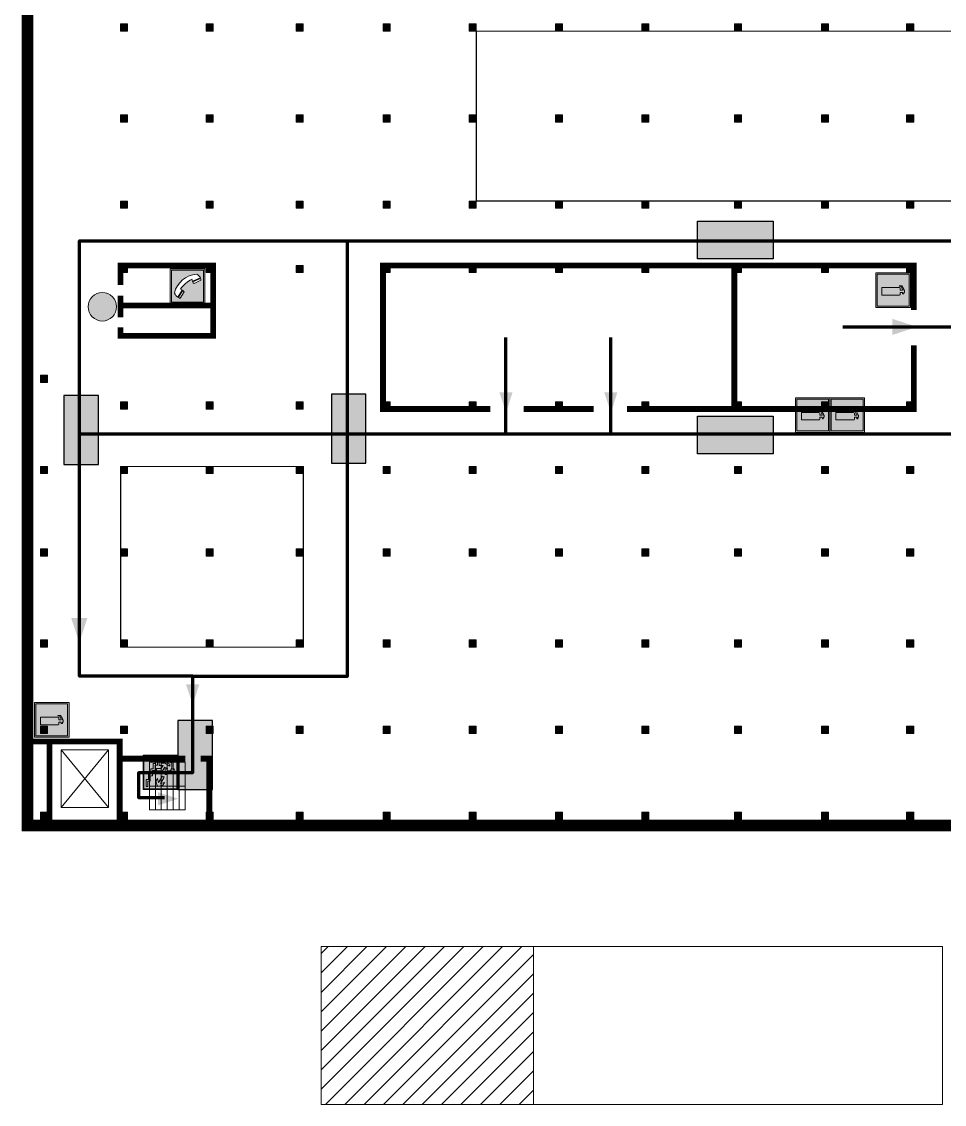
# Model space of a CAD drawing. Header units: millimetres. Extents: x 13810 to 67229, y 12374 to 21950.
# Drawn here: x 31259.7 to 31473.5, y 14753.4 to 15004.3 of the extents above; entities that cross this region are included whole.
import ezdxf

# ---------------------------------------------------------------- set-up
doc = ezdxf.new("R2010")
doc.units = ezdxf.units.MM
doc.layers.add('План_Штампы', color=7, linetype='Continuous')

# ---------------------------------------------------------------- blocks, each defined once
blk = doc.blocks.new('A$C32E8229D')
at = {"true_color": 0xffffff}
blk.add_hatch(color=7, dxfattribs=at).paths.add_polyline_path([(0, 0), (0, -8), (16, -8), (16, 0)])
h = blk.add_hatch(color=126)
h.paths.add_polyline_path([(0.2, -0.2), (15.8, -0.2), (15.8, -7.8), (0.2, -7.8)])
h.paths.add_polyline_path([(13.49, -2.05), (12.08, -2.05), (11.37, -2.63, 0.162397), (11.29, -2.84), (11.29, -3.63), (10.35, -3.63), (10.35, -4.05), (11.68, -4.05), (11.68, -3.48), (12.26, -4.28), (11.29, -5.1), (11.29, -6.78), (11.85, -6.78), (11.85, -5.44), (12.8, -4.64), (12.8, -5.94), (14.46, -5.94), (14.46, -5.39), (13.45, -5.39), (13.45, -3.97), (12.46, -2.59), (13.15, -2.59), (13.69, -3.34), (14.18, -3)], flags=16)
h.paths.add_polyline_path([(10.74, -1.82, 1), (11.8, -1.82, 1)], flags=16)
h.paths.add_polyline_path([(9.39, -3.59), (5.99, -3.59), (6.56, -3.03), (5.91, -3.03), (5.1, -3.83), (5.91, -4.64), (6.56, -4.64), (5.99, -4.09), (9.39, -4.09)], flags=16)
h.paths.add_polyline_path([(4.29, -1.08), (1.72, -1.08), (1.72, -6.6), (4.29, -6.6)], flags=16)
at = {"color": 126}
blk.add_lwpolyline([(16, -8), (0, -8), (0, 0), (16, 0)], close=True, dxfattribs=at)
blk = doc.blocks.new('A$C7B8C2D5B')
at = {"lineweight": 0}
h = blk.add_hatch(color=5, dxfattribs=at)
h.dxf.hatch_style = 1
h.paths.add_polyline_path([(1.4, -3.02, 1), (-2.11, -3.02, 1)])
at = {"color": 5, "lineweight": 0}
blk.add_circle((-0.36, -3.02), 1.75, dxfattribs=at)
blk = doc.blocks.new('A$C7B4425F7')
at = {"true_color": 0xffffff}
blk.add_hatch(color=7, dxfattribs=at).paths.add_polyline_path([(0, 0), (-16, 0), (-16, -8), (0, -8)])
h = blk.add_hatch(color=126)
h.paths.add_polyline_path([(-0.2, -0.2), (-15.8, -0.2), (-15.8, -7.8), (-0.2, -7.8)])
h.paths.add_polyline_path([(-11.76, -2.03), (-11.76, -3.66), (-11.17, -3.66, -0.568275), (-11.17, -6.18), (-12.58, -6.18), (-12.58, -2.03)], flags=16)
h.paths.add_polyline_path([(-13.33, -4.12, -0.495768), (-13.59, -6.18), (-15.03, -6.18), (-15.03, -2.03), (-13.59, -2.03, -0.487973)], flags=16)
h.paths.add_polyline_path([(-10.25, -2.03), (-9.48, -2.03), (-9.48, -6.18), (-10.25, -6.18)], flags=16)
h.paths.add_polyline_path([(-13.84, -3.69), (-14.24, -3.69), (-14.24, -3.03), (-13.9, -3.03, -0.692621)], flags=0)
h.paths.add_polyline_path([(-9.15, -2.03), (-8.4, -2.03), (-8.04, -3.07), (-7.68, -2.03), (-6.93, -2.03), (-7.64, -4.1), (-6.93, -6.18), (-7.68, -6.18), (-8.04, -5.14), (-8.4, -6.18), (-9.15, -6.18), (-8.44, -4.1)], flags=16)
h.paths.add_polyline_path([(-11.76, -4.46), (-11.42, -4.46, -0.692621), (-11.36, -5.12), (-11.76, -5.12)], flags=0)
h.paths.add_polyline_path([(-13.9, -5.2), (-14.24, -5.2), (-14.24, -4.55), (-13.84, -4.55, -0.708038)], flags=0)
edge = h.paths.add_edge_path(flags=16)
edge.add_ellipse((-5.51, -4.08), major_axis=(0, 2.05), ratio=0.586184, start_angle=0, end_angle=360)
edge = h.paths.add_edge_path(flags=0)
edge.add_ellipse((-5.51, -4.08), major_axis=(0, 1.14), ratio=0.454828, start_angle=0, end_angle=360)
h.paths.add_polyline_path([(-4.13, -4.96, 0.377264), (-3.48, -4.52, 0.0555), (-3.16, -2.03), (-1.66, -2.03), (-1.66, -4.96), (-0.96, -4.96), (-0.96, -7.01), (-1.75, -7.01), (-1.75, -6.18), (-3.3, -6.18), (-3.3, -7.02), (-4.13, -7.02)], flags=16)
h.paths.add_polyline_path([(-2.73, -2.91), (-2.28, -2.91), (-2.28, -4.96), (-3.05, -4.96, 0.079136)], flags=0)
at = {"color": 126}
blk.add_lwpolyline([(-16, -8), (0, -8), (0, 0), (-16, 0)], close=True, dxfattribs=at)
blk = doc.blocks.new('вниз')
at = {"lineweight": 0, "true_color": 0xffffff}
h = blk.add_hatch(color=7, dxfattribs=at)
h.dxf.hatch_style = 1
h.paths.add_polyline_path([(40994.51, -4472.22), (40986.51, -4472.22), (40986.51, -4480.22), (40994.51, -4480.22)])
h.paths.add_polyline_path([(40994.31, -4472.42), (40994.31, -4480.01), (40986.71, -4480.01), (40986.71, -4472.42)], flags=16)
h.paths.add_polyline_path([(40988.43, -4473.53), (40989.43, -4473.53), (40990.19, -4473.96), (40990.19, -4474.6), (40991, -4474.6), (40991, -4475.06), (40989.73, -4475.06), (40989.73, -4474.46), (40989.3, -4475.18), (40990.17, -4475.7), (40990.17, -4477.11), (40989.63, -4477.11), (40989.63, -4476.01), (40988.94, -4475.59), (40988.94, -4476.46), (40988.94, -4476.46), (40987.47, -4476.46), (40987.26, -4476.46), (40987.26, -4475.92), (40988.4, -4475.92), (40988.4, -4475.2), (40989.1, -4473.99), (40988.66, -4473.99), (40988.24, -4474.7), (40987.86, -4474.47), (40988.41, -4473.56)], flags=0)
h.paths.add_polyline_path([(40990.55, -4473.29, -1), (40989.69, -4473.29, -1)], flags=0)
h.paths.add_polyline_path([(40988.85, -4476.89), (40988.85, -4477.43), (40990.1, -4477.43), (40990.1, -4477.99), (40991.34, -4477.99), (40991.34, -4478.54), (40992.59, -4478.54), (40992.59, -4479.09), (40993.83, -4479.09), (40993.83, -4479.52), (40992.17, -4479.52), (40992.17, -4478.97), (40990.91, -4478.97), (40990.91, -4478.41), (40989.68, -4478.41), (40989.68, -4477.86), (40988.43, -4477.86), (40988.43, -4477.31), (40987.6, -4477.31), (40987.18, -4477.31), (40987.18, -4476.89)], flags=0)
h.paths.add_polyline_path([(40991.61, -4475.33), (40993.12, -4476.2), (40992.9, -4475.27), (40993.48, -4475.6), (40993.83, -4476.88), (40992.56, -4477.22), (40991.97, -4476.88), (40992.9, -4476.61), (40991.38, -4475.74), (40991.58, -4475.39)], flags=0)
h.paths.add_polyline_path([(40990.19, -4473.96), (40989.43, -4473.53), (40988.43, -4473.53), (40988.41, -4473.56), (40987.86, -4474.47), (40988.24, -4474.7), (40988.66, -4473.99), (40989.1, -4473.99), (40988.4, -4475.2), (40988.4, -4475.92), (40987.26, -4475.92), (40987.26, -4476.46), (40987.47, -4476.46), (40988.94, -4476.46), (40988.94, -4476.27), (40988.94, -4475.59), (40989.63, -4476.01), (40989.63, -4477.11), (40990.17, -4477.11), (40990.17, -4475.7), (40989.3, -4475.18), (40989.73, -4474.46), (40989.73, -4475.06), (40991, -4475.06), (40991, -4474.6), (40990.19, -4474.6)], flags=0)
h.paths.add_polyline_path([(40990.55, -4473.29, 1), (40989.69, -4473.29, 1)], flags=0)
h.paths.add_polyline_path([(40991.61, -4475.33), (40991.58, -4475.39), (40991.38, -4475.74), (40992.9, -4476.61), (40991.97, -4476.88), (40992.56, -4477.22), (40993.83, -4476.88), (40993.48, -4475.6), (40992.9, -4475.27), (40993.12, -4476.2)], flags=0)
h.paths.add_polyline_path([(40990.1, -4477.43), (40988.85, -4477.43), (40988.85, -4476.89), (40987.18, -4476.89), (40987.18, -4477.31), (40987.6, -4477.31), (40988.43, -4477.31), (40988.43, -4477.86), (40989.68, -4477.86), (40989.68, -4478.41), (40990.91, -4478.41), (40990.91, -4478.97), (40992.17, -4478.97), (40992.17, -4479.52), (40993.83, -4479.52), (40993.83, -4479.09), (40992.59, -4479.09), (40992.59, -4478.54), (40991.34, -4478.54), (40991.34, -4477.99), (40990.1, -4477.99)], flags=0)
at = {"lineweight": 0}
h = blk.add_hatch(color=126, dxfattribs=at)
h.dxf.hatch_style = 1
h.paths.add_polyline_path([(40994.31, -4472.42), (40986.71, -4472.42), (40986.71, -4480.01), (40994.31, -4480.01)])
h.paths.add_polyline_path([(40988.43, -4473.53), (40989.43, -4473.53), (40990.19, -4473.96), (40990.19, -4474.6), (40991, -4474.6), (40991, -4475.06), (40989.73, -4475.06), (40989.73, -4474.46), (40989.3, -4475.18), (40990.17, -4475.7), (40990.17, -4477.11), (40989.63, -4477.11), (40989.63, -4476.01), (40988.94, -4475.59), (40988.94, -4476.46), (40988.94, -4476.46), (40987.47, -4476.46), (40987.26, -4476.46), (40987.26, -4475.92), (40988.4, -4475.92), (40988.4, -4475.2), (40989.1, -4473.99), (40988.66, -4473.99), (40988.24, -4474.7), (40987.86, -4474.47), (40988.41, -4473.56)], flags=16)
h.paths.add_polyline_path([(40990.55, -4473.29, -1), (40989.69, -4473.29, -1)], flags=16)
h.paths.add_polyline_path([(40988.85, -4476.89), (40988.85, -4477.43), (40990.1, -4477.43), (40990.1, -4477.99), (40991.34, -4477.99), (40991.34, -4478.54), (40992.59, -4478.54), (40992.59, -4479.09), (40993.83, -4479.09), (40993.83, -4479.52), (40992.17, -4479.52), (40992.17, -4478.97), (40990.91, -4478.97), (40990.91, -4478.41), (40989.68, -4478.41), (40989.68, -4477.86), (40988.43, -4477.86), (40988.43, -4477.31), (40987.6, -4477.31), (40987.18, -4477.31), (40987.18, -4476.89)], flags=16)
h.paths.add_polyline_path([(40991.61, -4475.33), (40993.12, -4476.2), (40992.9, -4475.27), (40993.48, -4475.6), (40993.83, -4476.88), (40992.56, -4477.22), (40991.97, -4476.88), (40992.9, -4476.61), (40991.38, -4475.74), (40991.58, -4475.39)], flags=16)
at = {"lineweight": 0, "true_color": 0xffffff}
h = blk.add_hatch(color=7, dxfattribs=at)
h.dxf.hatch_style = 1
h.paths.add_polyline_path([(40989.73, -4474.46), (40989.73, -4475.06), (40991, -4475.06), (40991, -4474.6), (40990.19, -4474.6), (40990.19, -4473.96), (40989.43, -4473.53), (40988.43, -4473.53), (40988.41, -4473.56), (40987.86, -4474.47), (40988.24, -4474.7), (40988.66, -4473.99), (40989.1, -4473.99), (40988.4, -4475.2), (40988.4, -4475.92), (40987.26, -4475.92), (40987.26, -4476.46), (40987.47, -4476.46), (40988.94, -4476.46), (40988.94, -4475.59), (40989.63, -4476.01), (40989.63, -4477.11), (40990.17, -4477.11), (40990.17, -4475.7), (40989.3, -4475.18)])
h.paths.add_polyline_path([(40989.69, -4473.29, 1), (40990.55, -4473.29, 1)])
h.paths.add_polyline_path([(40991.61, -4475.33), (40991.58, -4475.39), (40991.38, -4475.74), (40992.9, -4476.61), (40991.97, -4476.88), (40992.56, -4477.22), (40993.83, -4476.88), (40993.48, -4475.6), (40992.9, -4475.27), (40993.12, -4476.2)])
h.paths.add_polyline_path([(40990.1, -4477.43), (40988.85, -4477.43), (40988.85, -4476.89), (40987.18, -4476.89), (40987.18, -4477.31), (40987.6, -4477.31), (40988.43, -4477.31), (40988.43, -4477.86), (40989.68, -4477.86), (40989.68, -4478.41), (40990.91, -4478.41), (40990.91, -4478.97), (40992.17, -4478.97), (40992.17, -4479.52), (40993.83, -4479.52), (40993.83, -4479.09), (40992.59, -4479.09), (40992.59, -4478.54), (40991.34, -4478.54), (40991.34, -4477.99), (40990.1, -4477.99)])
at = {"color": 126, "lineweight": 0}
for points in [[(40986.51, -4472.22), (40994.51, -4472.22), (40994.51, -4480.22), (40986.51, -4480.22)], [(40986.71, -4472.42), (40994.31, -4472.42), (40994.31, -4480.01), (40986.71, -4480.01)]]:
    blk.add_lwpolyline(points, close=True, dxfattribs=at)
for points in [[(40987.47, -4476.46), (40987.26, -4476.46), (40987.26, -4475.92), (40988.4, -4475.92), (40988.4, -4475.2), (40989.1, -4473.99), (40988.66, -4473.99), (40988.24, -4474.7), (40987.86, -4474.47), (40988.41, -4473.56), (40988.43, -4473.53), (40989.43, -4473.53), (40990.19, -4473.96), (40990.19, -4474.6), (40991, -4474.6), (40991, -4475.06), (40989.73, -4475.06), (40989.73, -4474.46), (40989.3, -4475.18), (40990.17, -4475.7), (40990.17, -4477.11), (40989.63, -4477.11), (40989.63, -4476.01), (40988.94, -4475.59), (40988.94, -4476.46)], [(40987.6, -4477.31), (40987.18, -4477.31), (40987.18, -4476.89), (40988.85, -4476.89), (40988.85, -4477.43), (40990.1, -4477.43), (40990.1, -4477.99), (40991.34, -4477.99), (40991.34, -4478.54), (40992.59, -4478.54), (40992.59, -4479.09), (40993.83, -4479.09), (40993.83, -4479.52), (40992.17, -4479.52), (40992.17, -4478.97), (40990.91, -4478.97), (40990.91, -4478.41), (40989.68, -4478.41), (40989.68, -4477.86), (40988.43, -4477.86), (40988.43, -4477.31), (40987.6, -4477.31)], [(40987.47, -4476.46), (40988.94, -4476.46), (40988.94, -4476.27)], [(40991.58, -4475.39), (40991.38, -4475.74), (40992.9, -4476.61), (40991.97, -4476.88), (40992.56, -4477.22), (40993.83, -4476.88), (40993.48, -4475.6), (40992.9, -4475.27), (40993.12, -4476.2), (40991.61, -4475.33), (40991.58, -4475.39)]]:
    blk.add_lwpolyline(points, dxfattribs=at)
blk.add_circle((40990.12, -4473.29), 0.432, dxfattribs=at)
blk = doc.blocks.new('A$C3AD82952')
at = {"true_color": 0xf5f5ff}
h = blk.add_hatch(color=7, dxfattribs=at)
h.dxf.hatch_style = 1
h.paths.add_polyline_path([(8.21, 8.73, 0.414214), (7.89, 9.05), (7.22, 9.05), (7.22, 9.92), (7.59, 9.92, 1), (7.57, 10.36), (7.22, 10.36), (7.22, 10.6), (6.43, 10.6), (6.43, 10.36), (6.01, 10.36), (4.74, 9.59), (4.74, 8.69), (4.98, 8.73), (4.98, 9.26), (6.12, 9.91), (6.43, 9.91), (6.43, 9.05), (5.76, 9.05, 0.414214), (5.44, 8.73), (5.44, 2.2), (8.21, 2.2)], flags=0)
h.paths.add_polyline_path([(12.8, 12.8), (0, 12.8), (0, 0), (12.8, 0)])
h.paths.add_polyline_path([(0.51, 12.29), (12.29, 12.29), (12.29, 0.51), (0.51, 0.51)], flags=16)
h.paths.add_polyline_path([(4.74, 9.59), (6.01, 10.36), (6.43, 10.36), (6.43, 10.6), (7.22, 10.6), (7.22, 10.36), (7.59, 10.36, -0.94586), (7.59, 9.92), (7.22, 9.92), (7.22, 9.05), (7.89, 9.05, -0.414214), (8.21, 8.73), (8.21, 2.2), (5.44, 2.2), (5.44, 8.73, -0.414214), (5.76, 9.05), (6.43, 9.05), (6.43, 9.91), (6.12, 9.91), (4.98, 9.26), (4.98, 8.73), (4.74, 8.69)], flags=0)
h = blk.add_hatch(color=242)
h.dxf.hatch_style = 1
h.paths.add_polyline_path([(12.29, 12.29), (0.51, 12.29), (0.51, 0.51), (12.29, 0.51)])
h.paths.add_polyline_path([(4.74, 8.69), (4.74, 9.59), (6.01, 10.36), (6.43, 10.36), (6.43, 10.6), (7.22, 10.6), (7.22, 10.36), (7.59, 10.36, -0.94586), (7.59, 9.92), (7.22, 9.92), (7.22, 9.05), (7.89, 9.05, -0.414214), (8.21, 8.73), (8.21, 2.2), (5.44, 2.2), (5.44, 8.73, -0.414214), (5.76, 9.05), (6.43, 9.05), (6.43, 9.91), (6.12, 9.91), (4.98, 9.26), (4.98, 8.73)], flags=16)
h = blk.add_hatch(color=7, dxfattribs=at)
h.dxf.hatch_style = 1
h.paths.add_polyline_path([(8.21, 8.73, 0.414214), (7.89, 9.05), (7.22, 9.05), (7.22, 9.92), (7.59, 9.92, 1), (7.57, 10.36), (7.22, 10.36), (7.22, 10.6), (6.43, 10.6), (6.43, 10.36), (6.01, 10.36), (4.74, 9.59), (4.74, 8.69), (4.98, 8.73), (4.98, 9.26), (6.12, 9.91), (6.43, 9.91), (6.43, 9.05), (5.76, 9.05, 0.414214), (5.44, 8.73), (5.44, 2.2), (8.21, 2.2)])
at = {"color": 242, "lineweight": 5}
for p, q in [((0, 0), (0, 12.8)), ((0, 12.8), (12.8, 12.8)), ((12.8, 0), (12.8, 12.8)), ((6.01, 10.36), (4.74, 9.59)), ((4.74, 9.59), (4.74, 8.69)), ((4.74, 8.69), (4.98, 8.73)), ((4.98, 9.26), (6.12, 9.91)), ((4.98, 8.73), (4.98, 9.26)), ((5.44, 2.2), (5.44, 8.73)), ((5.76, 9.05), (6.43, 9.05)), ((6.01, 10.36), (6.43, 10.36)), ((6.12, 9.91), (6.43, 9.91)), ((7.22, 10.6), (6.43, 10.6)), ((6.43, 10.6), (6.43, 10.36)), ((6.43, 9.91), (6.43, 9.05)), ((7.22, 10.36), (7.22, 10.6)), ((7.59, 10.36), (7.22, 10.36)), ((7.22, 9.05), (7.22, 9.92)), ((7.59, 9.92), (7.22, 9.92)), ((7.89, 9.05), (7.22, 9.05)), ((8.21, 2.2), (8.21, 8.73)), ((0, 0), (12.8, 0)), ((5.44, 2.2), (8.21, 2.2))]:
    blk.add_line(p, q, dxfattribs=at)
blk.add_lwpolyline([(0.51, 12.29), (12.29, 12.29), (12.29, 0.51), (0.51, 0.51)], close=True, dxfattribs=at)
for centre, radius, start, end in [((5.76, 8.73), 0.32, 90, 180), ((7.58, 10.14), 0.223, 273.1875, 86.8125), ((7.89, 8.73), 0.32, 0, 90)]:
    blk.add_arc(centre, radius, start, end, dxfattribs=at)
blk = doc.blocks.new('A$C456E1F9C')
at = {"lineweight": 5}
h = blk.add_hatch(color=242, dxfattribs=at)
h.paths.add_polyline_path([(0.51, -1.47), (0.51, -13.26), (12.29, -13.26), (12.29, -1.47)])
h.paths.add_polyline_path([(5.42, -4.95, -0.254479), (4.78, -5.4), (3.52, -2.53, -0.209735), (4.23, -2.4)], flags=16)
h.paths.add_polyline_path([(8.53, -8.6), (10.87, -10.17), (10.54, -10.76), (8.03, -9.13, -0.192251)], flags=16)
h.paths.add_polyline_path([(4.61, -5.49, 0.005518), (3.87, -5.72, 0.128647), (7.49, -10.01, 0.00809), (7.83, -9.33), (10.47, -10.97, -0.16736), (8.99, -12.25, -0.327862), (1.95, -3.95, -0.166952), (3.36, -2.62)], flags=16)
at = {"color": 242, "lineweight": 5}
for p, q in [((0, -13.77), (0, -0.97)), ((12.8, -0.97), (0, -0.97)), ((4.61, -5.49), (3.36, -2.62)), ((3.52, -2.53), (4.78, -5.4)), ((4.23, -2.4), (5.42, -4.95)), ((12.8, -13.77), (12.8, -0.97)), ((7.83, -9.33), (10.47, -10.97)), ((8.03, -9.13), (10.54, -10.76)), ((10.81, -10.12), (8.53, -8.6)), ((10.54, -10.76), (10.8, -10.3)), ((10.8, -10.3), (10.81, -10.12)), ((0, -13.77), (12.8, -13.77))]:
    blk.add_line(p, q, dxfattribs=at)
blk.add_lwpolyline([(0.51, -1.47), (12.29, -1.47), (12.29, -13.26), (0.51, -13.26)], close=True, dxfattribs=at)
for centre, radius, start, end in [((4.59, -5.34), 2.99, 114.2845, 152.1974), ((11.12, -3.31), 9.19, 183.9915, 256.6009), ((4.02, -3.27), 0.891, 76.3284, 123.7092), ((14.98, -39.1), 35.17, 107.1487, 108.4135), ((13.86, -0.94), 11.08, 205.5536, 234.8762), ((4.68, -4.59), 0.824, 276.9621, 334.0723), ((-13.31, 0.8), 23.44, 332.5487, 334.4027), ((8.94, -9.5), 0.989, 114.4092, 157.9388), ((7.87, -9.46), 3, 291.9291, 329.9329)]:
    blk.add_arc(centre, radius, start, end, dxfattribs=at)

msp = doc.modelspace()

# ---------------------------------------------------------------- hatches: boundary and pattern name
at = {"lineweight": 0}
h = msp.add_hatch(color=256, dxfattribs=at)
h.dxf.hatch_style = 1
h.paths.add_polyline_path([(31284.25, 15002.06), (31284.25, 15003.73), (31282.6, 15003.73), (31282.6, 15002.06)])
h = msp.add_hatch(color=256, dxfattribs=at)
h.dxf.hatch_style = 1
h.paths.add_polyline_path([(31304.09, 15002.06), (31304.09, 15003.73), (31302.44, 15003.73), (31302.44, 15002.06)])
h = msp.add_hatch(color=256, dxfattribs=at)
h.dxf.hatch_style = 1
h.paths.add_polyline_path([(31324.96, 15002.06), (31324.96, 15003.73), (31323.31, 15003.73), (31323.31, 15002.06)])
h = msp.add_hatch(color=256, dxfattribs=at)
h.dxf.hatch_style = 1
h.paths.add_polyline_path([(31345.08, 15002.06), (31345.08, 15003.73), (31343.43, 15003.73), (31343.43, 15002.06)])
h = msp.add_hatch(color=256, dxfattribs=at)
h.dxf.hatch_style = 1
h.paths.add_polyline_path([(31365.01, 15002.06), (31365.01, 15003.73), (31363.36, 15003.73), (31363.36, 15002.06)])
h = msp.add_hatch(color=256, dxfattribs=at)
h.dxf.hatch_style = 1
h.paths.add_polyline_path([(31385.06, 15002.06), (31385.06, 15003.73), (31383.41, 15003.73), (31383.41, 15002.06)])
h = msp.add_hatch(color=256, dxfattribs=at)
h.dxf.hatch_style = 1
h.paths.add_polyline_path([(31405.04, 15002.06), (31405.04, 15003.73), (31403.39, 15003.73), (31403.39, 15002.06)])
h = msp.add_hatch(color=256, dxfattribs=at)
h.dxf.hatch_style = 1
h.paths.add_polyline_path([(31426.51, 15002.06), (31426.51, 15003.73), (31424.86, 15003.73), (31424.86, 15002.06)])
h = msp.add_hatch(color=256, dxfattribs=at)
h.dxf.hatch_style = 1
h.paths.add_polyline_path([(31446.67, 15002.06), (31446.67, 15003.73), (31445.02, 15003.73), (31445.02, 15002.06)])
h = msp.add_hatch(color=256, dxfattribs=at)
h.dxf.hatch_style = 1
h.paths.add_polyline_path([(31466.43, 15002.06), (31466.43, 15003.73), (31464.78, 15003.73), (31464.78, 15002.06)])
h = msp.add_hatch(color=256, dxfattribs=at)
h.dxf.hatch_style = 1
h.paths.add_polyline_path([(31284.25, 14981), (31284.25, 14982.67), (31282.6, 14982.67), (31282.6, 14981)])
h = msp.add_hatch(color=256, dxfattribs=at)
h.dxf.hatch_style = 1
h.paths.add_polyline_path([(31304.09, 14981), (31304.09, 14982.67), (31302.44, 14982.67), (31302.44, 14981)])
h = msp.add_hatch(color=256, dxfattribs=at)
h.dxf.hatch_style = 1
h.paths.add_polyline_path([(31324.96, 14981), (31324.96, 14982.67), (31323.31, 14982.67), (31323.31, 14981)])
h = msp.add_hatch(color=256, dxfattribs=at)
h.dxf.hatch_style = 1
h.paths.add_polyline_path([(31345.08, 14981), (31345.08, 14982.67), (31343.43, 14982.67), (31343.43, 14981)])
h = msp.add_hatch(color=256, dxfattribs=at)
h.dxf.hatch_style = 1
h.paths.add_polyline_path([(31365.01, 14981), (31365.01, 14982.67), (31363.36, 14982.67), (31363.36, 14981)])
h = msp.add_hatch(color=256, dxfattribs=at)
h.dxf.hatch_style = 1
h.paths.add_polyline_path([(31385.06, 14981), (31385.06, 14982.67), (31383.41, 14982.67), (31383.41, 14981)])
h = msp.add_hatch(color=256, dxfattribs=at)
h.dxf.hatch_style = 1
h.paths.add_polyline_path([(31405.04, 14981), (31405.04, 14982.67), (31403.39, 14982.67), (31403.39, 14981)])
h = msp.add_hatch(color=256, dxfattribs=at)
h.dxf.hatch_style = 1
h.paths.add_polyline_path([(31426.51, 14981), (31426.51, 14982.67), (31424.86, 14982.67), (31424.86, 14981)])
h = msp.add_hatch(color=256, dxfattribs=at)
h.dxf.hatch_style = 1
h.paths.add_polyline_path([(31446.67, 14981), (31446.67, 14982.67), (31445.02, 14982.67), (31445.02, 14981)])
h = msp.add_hatch(color=256, dxfattribs=at)
h.dxf.hatch_style = 1
h.paths.add_polyline_path([(31466.43, 14981), (31466.43, 14982.67), (31464.78, 14982.67), (31464.78, 14981)])
h = msp.add_hatch(color=256, dxfattribs=at)
h.dxf.hatch_style = 1
h.paths.add_polyline_path([(31284.25, 14961.05), (31284.25, 14962.71), (31282.6, 14962.71), (31282.6, 14961.05)])
h = msp.add_hatch(color=256, dxfattribs=at)
h.dxf.hatch_style = 1
h.paths.add_polyline_path([(31304.09, 14961.05), (31304.09, 14962.71), (31302.44, 14962.71), (31302.44, 14961.05)])
h = msp.add_hatch(color=256, dxfattribs=at)
h.dxf.hatch_style = 1
h.paths.add_polyline_path([(31324.96, 14961.05), (31324.96, 14962.71), (31323.31, 14962.71), (31323.31, 14961.05)])
h = msp.add_hatch(color=256, dxfattribs=at)
h.dxf.hatch_style = 1
h.paths.add_polyline_path([(31345.08, 14961.05), (31345.08, 14962.71), (31343.43, 14962.71), (31343.43, 14961.05)])
h = msp.add_hatch(color=256, dxfattribs=at)
h.dxf.hatch_style = 1
h.paths.add_polyline_path([(31365.01, 14961.05), (31365.01, 14962.71), (31363.36, 14962.71), (31363.36, 14961.05)])
h = msp.add_hatch(color=256, dxfattribs=at)
h.dxf.hatch_style = 1
h.paths.add_polyline_path([(31385.06, 14961.05), (31385.06, 14962.71), (31383.41, 14962.71), (31383.41, 14961.05)])
h = msp.add_hatch(color=256, dxfattribs=at)
h.dxf.hatch_style = 1
h.paths.add_polyline_path([(31405.04, 14961.05), (31405.04, 14962.71), (31403.39, 14962.71), (31403.39, 14961.05)])
h = msp.add_hatch(color=256, dxfattribs=at)
h.dxf.hatch_style = 1
h.paths.add_polyline_path([(31426.51, 14961.05), (31426.51, 14962.71), (31424.86, 14962.71), (31424.86, 14961.05)])
h = msp.add_hatch(color=256, dxfattribs=at)
h.dxf.hatch_style = 1
h.paths.add_polyline_path([(31446.67, 14961.05), (31446.67, 14962.71), (31445.02, 14962.71), (31445.02, 14961.05)])
h = msp.add_hatch(color=256, dxfattribs=at)
h.dxf.hatch_style = 1
h.paths.add_polyline_path([(31466.43, 14961.05), (31466.43, 14962.71), (31464.78, 14962.71), (31464.78, 14961.05)])
h = msp.add_hatch(color=256, dxfattribs=at)
h.dxf.hatch_style = 1
h.paths.add_polyline_path([(31284.25, 14946.12), (31284.25, 14947.79), (31282.6, 14947.79), (31282.6, 14946.12)])
h = msp.add_hatch(color=256, dxfattribs=at)
h.dxf.hatch_style = 1
h.paths.add_polyline_path([(31304.09, 14946.12), (31304.09, 14947.79), (31302.44, 14947.79), (31302.44, 14946.12)])
h = msp.add_hatch(color=256, dxfattribs=at)
h.dxf.hatch_style = 1
h.paths.add_polyline_path([(31324.96, 14946.12), (31324.96, 14947.79), (31323.31, 14947.79), (31323.31, 14946.12)])
h = msp.add_hatch(color=256, dxfattribs=at)
h.dxf.hatch_style = 1
h.paths.add_polyline_path([(31345.08, 14946.12), (31345.08, 14947.79), (31343.43, 14947.79), (31343.43, 14946.12)])
h = msp.add_hatch(color=256, dxfattribs=at)
h.dxf.hatch_style = 1
h.paths.add_polyline_path([(31365.01, 14946.12), (31365.01, 14947.79), (31363.36, 14947.79), (31363.36, 14946.12)])
h = msp.add_hatch(color=256, dxfattribs=at)
h.dxf.hatch_style = 1
h.paths.add_polyline_path([(31385.06, 14946.12), (31385.06, 14947.79), (31383.41, 14947.79), (31383.41, 14946.12)])
h = msp.add_hatch(color=256, dxfattribs=at)
h.dxf.hatch_style = 1
h.paths.add_polyline_path([(31405.04, 14946.12), (31405.04, 14947.79), (31403.39, 14947.79), (31403.39, 14946.12)])
h = msp.add_hatch(color=256, dxfattribs=at)
h.dxf.hatch_style = 1
h.paths.add_polyline_path([(31426.51, 14946.12), (31426.51, 14947.79), (31424.86, 14947.79), (31424.86, 14946.12)])
h = msp.add_hatch(color=256, dxfattribs=at)
h.dxf.hatch_style = 1
h.paths.add_polyline_path([(31446.67, 14946.12), (31446.67, 14947.79), (31445.02, 14947.79), (31445.02, 14946.12)])
h = msp.add_hatch(color=256, dxfattribs=at)
h.dxf.hatch_style = 1
h.paths.add_polyline_path([(31466.43, 14946.12), (31466.43, 14947.79), (31464.78, 14947.79), (31464.78, 14946.12)])
h = msp.add_hatch(color=256, dxfattribs=at)
h.dxf.hatch_style = 1
h.paths.add_polyline_path([(31265.68, 14920.66), (31265.68, 14922.33), (31264.03, 14922.33), (31264.03, 14920.66)])
h = msp.add_hatch(color=256, dxfattribs=at)
h.dxf.hatch_style = 1
h.paths.add_polyline_path([(31284.25, 14914.52), (31284.25, 14916.19), (31282.6, 14916.19), (31282.6, 14914.52)])
h = msp.add_hatch(color=256, dxfattribs=at)
h.dxf.hatch_style = 1
h.paths.add_polyline_path([(31304.09, 14914.52), (31304.09, 14916.19), (31302.44, 14916.19), (31302.44, 14914.52)])
h = msp.add_hatch(color=256, dxfattribs=at)
h.dxf.hatch_style = 1
h.paths.add_polyline_path([(31324.96, 14914.52), (31324.96, 14916.19), (31323.31, 14916.19), (31323.31, 14914.52)])
h = msp.add_hatch(color=256, dxfattribs=at)
h.dxf.hatch_style = 1
h.paths.add_polyline_path([(31345.08, 14914.52), (31345.08, 14916.19), (31343.43, 14916.19), (31343.43, 14914.52)])
h = msp.add_hatch(color=256, dxfattribs=at)
h.dxf.hatch_style = 1
h.paths.add_polyline_path([(31365.01, 14914.52), (31365.01, 14916.19), (31363.36, 14916.19), (31363.36, 14914.52)])
h = msp.add_hatch(color=256, dxfattribs=at)
h.dxf.hatch_style = 1
h.paths.add_polyline_path([(31385.06, 14914.52), (31385.06, 14916.19), (31383.41, 14916.19), (31383.41, 14914.52)])
h = msp.add_hatch(color=256, dxfattribs=at)
h.dxf.hatch_style = 1
h.paths.add_polyline_path([(31405.04, 14914.52), (31405.04, 14916.19), (31403.39, 14916.19), (31403.39, 14914.52)])
h = msp.add_hatch(color=256, dxfattribs=at)
h.dxf.hatch_style = 1
h.paths.add_polyline_path([(31426.51, 14914.52), (31426.51, 14916.19), (31424.86, 14916.19), (31424.86, 14914.52)])
h = msp.add_hatch(color=256, dxfattribs=at)
h.dxf.hatch_style = 1
h.paths.add_polyline_path([(31446.67, 14914.52), (31446.67, 14916.19), (31445.02, 14916.19), (31445.02, 14914.52)])
h = msp.add_hatch(color=256, dxfattribs=at)
h.dxf.hatch_style = 1
h.paths.add_polyline_path([(31466.43, 14914.52), (31466.43, 14916.19), (31464.78, 14916.19), (31464.78, 14914.52)])
h = msp.add_hatch(color=256, dxfattribs=at)
h.dxf.hatch_style = 1
h.paths.add_polyline_path([(31265.68, 14899.55), (31265.68, 14901.21), (31264.03, 14901.21), (31264.03, 14899.55)])
h = msp.add_hatch(color=256, dxfattribs=at)
h.dxf.hatch_style = 1
h.paths.add_polyline_path([(31284.25, 14899.55), (31284.25, 14901.21), (31282.6, 14901.21), (31282.6, 14899.55)])
h = msp.add_hatch(color=256, dxfattribs=at)
h.dxf.hatch_style = 1
h.paths.add_polyline_path([(31304.09, 14899.55), (31304.09, 14901.21), (31302.44, 14901.21), (31302.44, 14899.55)])
h = msp.add_hatch(color=256, dxfattribs=at)
h.dxf.hatch_style = 1
h.paths.add_polyline_path([(31324.96, 14899.55), (31324.96, 14901.21), (31323.31, 14901.21), (31323.31, 14899.55)])
h = msp.add_hatch(color=256, dxfattribs=at)
h.dxf.hatch_style = 1
h.paths.add_polyline_path([(31345.08, 14899.55), (31345.08, 14901.21), (31343.43, 14901.21), (31343.43, 14899.55)])
h = msp.add_hatch(color=256, dxfattribs=at)
h.dxf.hatch_style = 1
h.paths.add_polyline_path([(31365.01, 14899.55), (31365.01, 14901.21), (31363.36, 14901.21), (31363.36, 14899.55)])
h = msp.add_hatch(color=256, dxfattribs=at)
h.dxf.hatch_style = 1
h.paths.add_polyline_path([(31385.06, 14899.55), (31385.06, 14901.21), (31383.41, 14901.21), (31383.41, 14899.55)])
h = msp.add_hatch(color=256, dxfattribs=at)
h.dxf.hatch_style = 1
h.paths.add_polyline_path([(31405.04, 14899.55), (31405.04, 14901.21), (31403.39, 14901.21), (31403.39, 14899.55)])
h = msp.add_hatch(color=256, dxfattribs=at)
h.dxf.hatch_style = 1
h.paths.add_polyline_path([(31426.51, 14899.55), (31426.51, 14901.21), (31424.86, 14901.21), (31424.86, 14899.55)])
h = msp.add_hatch(color=256, dxfattribs=at)
h.dxf.hatch_style = 1
h.paths.add_polyline_path([(31446.67, 14899.55), (31446.67, 14901.21), (31445.02, 14901.21), (31445.02, 14899.55)])
h = msp.add_hatch(color=256, dxfattribs=at)
h.dxf.hatch_style = 1
h.paths.add_polyline_path([(31466.43, 14899.55), (31466.43, 14901.21), (31464.78, 14901.21), (31464.78, 14899.55)])
h = msp.add_hatch(color=256, dxfattribs=at)
h.dxf.hatch_style = 1
h.paths.add_polyline_path([(31265.68, 14880.43), (31265.68, 14882.1), (31264.03, 14882.1), (31264.03, 14880.43)])
h = msp.add_hatch(color=256, dxfattribs=at)
h.dxf.hatch_style = 1
h.paths.add_polyline_path([(31284.25, 14880.43), (31284.25, 14882.1), (31282.6, 14882.1), (31282.6, 14880.43)])
h = msp.add_hatch(color=256, dxfattribs=at)
h.dxf.hatch_style = 1
h.paths.add_polyline_path([(31304.09, 14880.43), (31304.09, 14882.1), (31302.44, 14882.1), (31302.44, 14880.43)])
h = msp.add_hatch(color=256, dxfattribs=at)
h.dxf.hatch_style = 1
h.paths.add_polyline_path([(31324.96, 14880.43), (31324.96, 14882.1), (31323.31, 14882.1), (31323.31, 14880.43)])
h = msp.add_hatch(color=256, dxfattribs=at)
h.dxf.hatch_style = 1
h.paths.add_polyline_path([(31345.08, 14880.43), (31345.08, 14882.1), (31343.43, 14882.1), (31343.43, 14880.43)])
h = msp.add_hatch(color=256, dxfattribs=at)
h.dxf.hatch_style = 1
h.paths.add_polyline_path([(31365.01, 14880.43), (31365.01, 14882.1), (31363.36, 14882.1), (31363.36, 14880.43)])
h = msp.add_hatch(color=256, dxfattribs=at)
h.dxf.hatch_style = 1
h.paths.add_polyline_path([(31385.06, 14880.43), (31385.06, 14882.1), (31383.41, 14882.1), (31383.41, 14880.43)])
h = msp.add_hatch(color=256, dxfattribs=at)
h.dxf.hatch_style = 1
h.paths.add_polyline_path([(31405.04, 14880.43), (31405.04, 14882.1), (31403.39, 14882.1), (31403.39, 14880.43)])
h = msp.add_hatch(color=256, dxfattribs=at)
h.dxf.hatch_style = 1
h.paths.add_polyline_path([(31426.51, 14880.43), (31426.51, 14882.1), (31424.86, 14882.1), (31424.86, 14880.43)])
h = msp.add_hatch(color=256, dxfattribs=at)
h.dxf.hatch_style = 1
h.paths.add_polyline_path([(31446.67, 14880.43), (31446.67, 14882.1), (31445.02, 14882.1), (31445.02, 14880.43)])
h = msp.add_hatch(color=256, dxfattribs=at)
h.dxf.hatch_style = 1
h.paths.add_polyline_path([(31466.43, 14880.43), (31466.43, 14882.1), (31464.78, 14882.1), (31464.78, 14880.43)])
h = msp.add_hatch(color=256, dxfattribs=at)
h.dxf.hatch_style = 1
h.paths.add_polyline_path([(31265.68, 14859.37), (31265.68, 14861.03), (31264.03, 14861.03), (31264.03, 14859.37)])
h = msp.add_hatch(color=256, dxfattribs=at)
h.dxf.hatch_style = 1
h.paths.add_polyline_path([(31284.25, 14859.37), (31284.25, 14861.03), (31282.6, 14861.03), (31282.6, 14859.37)])
h = msp.add_hatch(color=256, dxfattribs=at)
h.dxf.hatch_style = 1
h.paths.add_polyline_path([(31304.09, 14859.37), (31304.09, 14861.03), (31302.44, 14861.03), (31302.44, 14859.37)])
h = msp.add_hatch(color=256, dxfattribs=at)
h.dxf.hatch_style = 1
h.paths.add_polyline_path([(31324.96, 14859.37), (31324.96, 14861.03), (31323.31, 14861.03), (31323.31, 14859.37)])
h = msp.add_hatch(color=256, dxfattribs=at)
h.dxf.hatch_style = 1
h.paths.add_polyline_path([(31345.08, 14859.37), (31345.08, 14861.03), (31343.43, 14861.03), (31343.43, 14859.37)])
h = msp.add_hatch(color=256, dxfattribs=at)
h.dxf.hatch_style = 1
h.paths.add_polyline_path([(31365.01, 14859.37), (31365.01, 14861.03), (31363.36, 14861.03), (31363.36, 14859.37)])
h = msp.add_hatch(color=256, dxfattribs=at)
h.dxf.hatch_style = 1
h.paths.add_polyline_path([(31385.06, 14859.37), (31385.06, 14861.03), (31383.41, 14861.03), (31383.41, 14859.37)])
h = msp.add_hatch(color=256, dxfattribs=at)
h.dxf.hatch_style = 1
h.paths.add_polyline_path([(31405.04, 14859.37), (31405.04, 14861.03), (31403.39, 14861.03), (31403.39, 14859.37)])
h = msp.add_hatch(color=256, dxfattribs=at)
h.dxf.hatch_style = 1
h.paths.add_polyline_path([(31426.51, 14859.37), (31426.51, 14861.03), (31424.86, 14861.03), (31424.86, 14859.37)])
h = msp.add_hatch(color=256, dxfattribs=at)
h.dxf.hatch_style = 1
h.paths.add_polyline_path([(31446.67, 14859.37), (31446.67, 14861.03), (31445.02, 14861.03), (31445.02, 14859.37)])
h = msp.add_hatch(color=256, dxfattribs=at)
h.dxf.hatch_style = 1
h.paths.add_polyline_path([(31466.43, 14859.37), (31466.43, 14861.03), (31464.78, 14861.03), (31464.78, 14859.37)])
h = msp.add_hatch(color=256, dxfattribs=at)
h.dxf.hatch_style = 1
h.paths.add_polyline_path([(31265.68, 14839.35), (31265.68, 14841.02), (31264.03, 14841.02), (31264.03, 14839.35)])
h = msp.add_hatch(color=256, dxfattribs=at)
h.dxf.hatch_style = 1
h.paths.add_polyline_path([(31284.25, 14839.35), (31284.25, 14841.02), (31282.6, 14841.02), (31282.6, 14839.35)])
h = msp.add_hatch(color=256, dxfattribs=at)
h.dxf.hatch_style = 1
h.paths.add_polyline_path([(31304.09, 14839.35), (31304.09, 14841.02), (31302.44, 14841.02), (31302.44, 14839.35)])
h = msp.add_hatch(color=256, dxfattribs=at)
h.dxf.hatch_style = 1
h.paths.add_polyline_path([(31324.96, 14839.35), (31324.96, 14841.02), (31323.31, 14841.02), (31323.31, 14839.35)])
h = msp.add_hatch(color=256, dxfattribs=at)
h.dxf.hatch_style = 1
h.paths.add_polyline_path([(31345.08, 14839.35), (31345.08, 14841.02), (31343.43, 14841.02), (31343.43, 14839.35)])
h = msp.add_hatch(color=256, dxfattribs=at)
h.dxf.hatch_style = 1
h.paths.add_polyline_path([(31365.01, 14839.35), (31365.01, 14841.02), (31363.36, 14841.02), (31363.36, 14839.35)])
h = msp.add_hatch(color=256, dxfattribs=at)
h.dxf.hatch_style = 1
h.paths.add_polyline_path([(31385.06, 14839.35), (31385.06, 14841.02), (31383.41, 14841.02), (31383.41, 14839.35)])
h = msp.add_hatch(color=256, dxfattribs=at)
h.dxf.hatch_style = 1
h.paths.add_polyline_path([(31405.04, 14839.35), (31405.04, 14841.02), (31403.39, 14841.02), (31403.39, 14839.35)])
h = msp.add_hatch(color=256, dxfattribs=at)
h.dxf.hatch_style = 1
h.paths.add_polyline_path([(31426.51, 14839.35), (31426.51, 14841.02), (31424.86, 14841.02), (31424.86, 14839.35)])
h = msp.add_hatch(color=256, dxfattribs=at)
h.dxf.hatch_style = 1
h.paths.add_polyline_path([(31446.67, 14839.35), (31446.67, 14841.02), (31445.02, 14841.02), (31445.02, 14839.35)])
h = msp.add_hatch(color=256, dxfattribs=at)
h.dxf.hatch_style = 1
h.paths.add_polyline_path([(31466.43, 14839.35), (31466.43, 14841.02), (31464.78, 14841.02), (31464.78, 14839.35)])
h = msp.add_hatch(color=256, dxfattribs=at)
h.dxf.hatch_style = 1
h.paths.add_polyline_path([(31265.68, 14819.44), (31265.68, 14821.1), (31264.03, 14821.1), (31264.03, 14819.44)])
h = msp.add_hatch(color=256, dxfattribs=at)
h.dxf.hatch_style = 1
h.paths.add_polyline_path([(31284.25, 14819.44), (31284.25, 14821.11), (31282.6, 14821.11), (31282.6, 14819.44)])
h = msp.add_hatch(color=256, dxfattribs=at)
h.dxf.hatch_style = 1
h.paths.add_polyline_path([(31304.09, 14819.44), (31304.09, 14821.11), (31302.44, 14821.11), (31302.44, 14819.44)])
h = msp.add_hatch(color=256, dxfattribs=at)
h.dxf.hatch_style = 1
h.paths.add_polyline_path([(31324.96, 14819.44), (31324.96, 14821.11), (31323.31, 14821.11), (31323.31, 14819.44)])
h = msp.add_hatch(color=256, dxfattribs=at)
h.dxf.hatch_style = 1
h.paths.add_polyline_path([(31345.08, 14819.44), (31345.08, 14821.11), (31343.43, 14821.11), (31343.43, 14819.44)])
h = msp.add_hatch(color=256, dxfattribs=at)
h.dxf.hatch_style = 1
h.paths.add_polyline_path([(31365.01, 14819.44), (31365.01, 14821.11), (31363.36, 14821.11), (31363.36, 14819.44)])
h = msp.add_hatch(color=256, dxfattribs=at)
h.dxf.hatch_style = 1
h.paths.add_polyline_path([(31385.06, 14819.44), (31385.06, 14821.11), (31383.41, 14821.11), (31383.41, 14819.44)])
h = msp.add_hatch(color=256, dxfattribs=at)
h.dxf.hatch_style = 1
h.paths.add_polyline_path([(31405.04, 14819.44), (31405.04, 14821.11), (31403.39, 14821.11), (31403.39, 14819.44)])
h = msp.add_hatch(color=256, dxfattribs=at)
h.dxf.hatch_style = 1
h.paths.add_polyline_path([(31426.51, 14819.44), (31426.51, 14821.11), (31424.86, 14821.11), (31424.86, 14819.44)])
h = msp.add_hatch(color=256, dxfattribs=at)
h.dxf.hatch_style = 1
h.paths.add_polyline_path([(31446.67, 14819.44), (31446.67, 14821.11), (31445.02, 14821.11), (31445.02, 14819.44)])
h = msp.add_hatch(color=256, dxfattribs=at)
h.dxf.hatch_style = 1
h.paths.add_polyline_path([(31466.43, 14819.44), (31466.43, 14821.11), (31464.78, 14821.11), (31464.78, 14819.44)])
h = msp.add_hatch(dxfattribs=at)
h.set_pattern_fill('ANSI31', color=256)
h.set_pattern_definition([(45, (12392.4543, 41826.1485), (-2.24506403, 2.24506403), [])])
h.paths.add_polyline_path([(31329.08, 14790.01), (31329.08, 14753.42), (31378.27, 14753.42), (31378.27, 14790.01)])

# ---------------------------------------------------------------- linework, layer by layer
for points, const_width in [([(31261.13, 15044.45), (31261.04, 15044.45), (31261.04, 14818), (31515.72, 14818)], 2.71), ([(31261.58, 14837.48), (31282.39, 14837.48), (31282.39, 14817.48), (31282.39, 14833.51), (31297.63, 14833.51)], 1.35), ([(31266.16, 14837.48), (31266.16, 14818.02)], 1.35), ([(31301.16, 14833.51), (31303.2, 14833.51), (31303.2, 14818.05)], 1.35)]:
    msp.add_lwpolyline(points, dxfattribs=dict(at, const_width=const_width))
for points in [[(31282.6, 15003.73), (31284.25, 15003.73), (31284.25, 15002.06), (31282.6, 15002.06)], [(31302.44, 15003.73), (31304.09, 15003.73), (31304.09, 15002.06), (31302.44, 15002.06)], [(31323.31, 15003.73), (31324.96, 15003.73), (31324.96, 15002.06), (31323.31, 15002.06)], [(31343.43, 15003.73), (31345.08, 15003.73), (31345.08, 15002.06), (31343.43, 15002.06)], [(31363.36, 15003.73), (31365.01, 15003.73), (31365.01, 15002.06), (31363.36, 15002.06)], [(31383.41, 15003.73), (31385.06, 15003.73), (31385.06, 15002.06), (31383.41, 15002.06)], [(31403.39, 15003.73), (31405.04, 15003.73), (31405.04, 15002.06), (31403.39, 15002.06)], [(31424.86, 15003.73), (31426.51, 15003.73), (31426.51, 15002.06), (31424.86, 15002.06)], [(31445.02, 15003.73), (31446.67, 15003.73), (31446.67, 15002.06), (31445.02, 15002.06)], [(31464.78, 15003.73), (31466.43, 15003.73), (31466.43, 15002.06), (31464.78, 15002.06)], [(31484.41, 15002.06), (31365.01, 15002.06), (31365.01, 14962.71), (31484.41, 14962.71)], [(31484.47, 15002.08), (31365.07, 15002.08), (31365.07, 14962.73), (31484.47, 14962.73)], [(31282.6, 14982.67), (31284.25, 14982.67), (31284.25, 14981), (31282.6, 14981)], [(31302.44, 14982.67), (31304.09, 14982.67), (31304.09, 14981), (31302.44, 14981)], [(31323.31, 14982.67), (31324.96, 14982.67), (31324.96, 14981), (31323.31, 14981)], [(31343.43, 14982.67), (31345.08, 14982.67), (31345.08, 14981), (31343.43, 14981)], [(31363.36, 14982.67), (31365.01, 14982.67), (31365.01, 14981), (31363.36, 14981)], [(31383.41, 14982.67), (31385.06, 14982.67), (31385.06, 14981), (31383.41, 14981)], [(31403.39, 14982.67), (31405.04, 14982.67), (31405.04, 14981), (31403.39, 14981)], [(31424.86, 14982.67), (31426.51, 14982.67), (31426.51, 14981), (31424.86, 14981)], [(31445.02, 14982.67), (31446.67, 14982.67), (31446.67, 14981), (31445.02, 14981)], [(31464.78, 14982.67), (31466.43, 14982.67), (31466.43, 14981), (31464.78, 14981)], [(31282.6, 14962.71), (31284.25, 14962.71), (31284.25, 14961.05), (31282.6, 14961.05)], [(31302.44, 14962.71), (31304.09, 14962.71), (31304.09, 14961.05), (31302.44, 14961.05)], [(31323.31, 14962.71), (31324.96, 14962.71), (31324.96, 14961.05), (31323.31, 14961.05)], [(31343.43, 14962.71), (31345.08, 14962.71), (31345.08, 14961.05), (31343.43, 14961.05)], [(31363.36, 14962.71), (31365.01, 14962.71), (31365.01, 14961.05), (31363.36, 14961.05)], [(31383.41, 14962.71), (31385.06, 14962.71), (31385.06, 14961.05), (31383.41, 14961.05)], [(31403.39, 14962.71), (31405.04, 14962.71), (31405.04, 14961.05), (31403.39, 14961.05)], [(31424.86, 14962.71), (31426.51, 14962.71), (31426.51, 14961.05), (31424.86, 14961.05)], [(31445.02, 14962.71), (31446.67, 14962.71), (31446.67, 14961.05), (31445.02, 14961.05)], [(31464.78, 14962.71), (31466.43, 14962.71), (31466.43, 14961.05), (31464.78, 14961.05)], [(31282.6, 14947.79), (31284.25, 14947.79), (31284.25, 14946.12), (31282.6, 14946.12)], [(31302.44, 14947.79), (31304.09, 14947.79), (31304.09, 14946.12), (31302.44, 14946.12)], [(31323.31, 14947.79), (31324.96, 14947.79), (31324.96, 14946.12), (31323.31, 14946.12)], [(31343.43, 14947.79), (31345.08, 14947.79), (31345.08, 14946.12), (31343.43, 14946.12)], [(31363.36, 14947.79), (31365.01, 14947.79), (31365.01, 14946.12), (31363.36, 14946.12)], [(31383.41, 14947.79), (31385.06, 14947.79), (31385.06, 14946.12), (31383.41, 14946.12)], [(31403.39, 14947.79), (31405.04, 14947.79), (31405.04, 14946.12), (31403.39, 14946.12)], [(31424.86, 14947.79), (31426.51, 14947.79), (31426.51, 14946.12), (31424.86, 14946.12)], [(31445.02, 14947.79), (31446.67, 14947.79), (31446.67, 14946.12), (31445.02, 14946.12)], [(31464.78, 14947.79), (31466.43, 14947.79), (31466.43, 14946.12), (31464.78, 14946.12)], [(31264.03, 14922.33), (31265.68, 14922.33), (31265.68, 14920.66), (31264.03, 14920.66)], [(31282.6, 14916.19), (31284.25, 14916.19), (31284.25, 14914.52), (31282.6, 14914.52)], [(31302.44, 14916.19), (31304.09, 14916.19), (31304.09, 14914.52), (31302.44, 14914.52)], [(31323.31, 14916.19), (31324.96, 14916.19), (31324.96, 14914.52), (31323.31, 14914.52)], [(31343.43, 14916.19), (31345.08, 14916.19), (31345.08, 14914.52), (31343.43, 14914.52)], [(31363.36, 14916.19), (31365.01, 14916.19), (31365.01, 14914.52), (31363.36, 14914.52)], [(31383.41, 14916.19), (31385.06, 14916.19), (31385.06, 14914.52), (31383.41, 14914.52)], [(31403.39, 14916.19), (31405.04, 14916.19), (31405.04, 14914.52), (31403.39, 14914.52)], [(31424.86, 14916.19), (31426.51, 14916.19), (31426.51, 14914.52), (31424.86, 14914.52)], [(31445.02, 14916.19), (31446.67, 14916.19), (31446.67, 14914.52), (31445.02, 14914.52)], [(31464.78, 14916.19), (31466.43, 14916.19), (31466.43, 14914.52), (31464.78, 14914.52)], [(31264.03, 14901.21), (31265.68, 14901.21), (31265.68, 14899.55), (31264.03, 14899.55)], [(31282.6, 14901.21), (31284.25, 14901.21), (31284.25, 14899.55), (31282.6, 14899.55)], [(31282.6, 14901.21), (31324.96, 14901.21), (31324.96, 14859.37), (31282.6, 14859.37)], [(31282.67, 14901.22), (31325.02, 14901.22), (31325.02, 14859.38), (31282.67, 14859.38)], [(31302.44, 14901.21), (31304.09, 14901.21), (31304.09, 14899.55), (31302.44, 14899.55)], [(31323.31, 14901.21), (31324.96, 14901.21), (31324.96, 14899.55), (31323.31, 14899.55)], [(31343.43, 14901.21), (31345.08, 14901.21), (31345.08, 14899.55), (31343.43, 14899.55)], [(31363.36, 14901.21), (31365.01, 14901.21), (31365.01, 14899.55), (31363.36, 14899.55)], [(31383.41, 14901.21), (31385.06, 14901.21), (31385.06, 14899.55), (31383.41, 14899.55)], [(31403.39, 14901.21), (31405.04, 14901.21), (31405.04, 14899.55), (31403.39, 14899.55)], [(31424.86, 14901.21), (31426.51, 14901.21), (31426.51, 14899.55), (31424.86, 14899.55)], [(31445.02, 14901.21), (31446.67, 14901.21), (31446.67, 14899.55), (31445.02, 14899.55)], [(31464.78, 14901.21), (31466.43, 14901.21), (31466.43, 14899.55), (31464.78, 14899.55)], [(31264.03, 14882.1), (31265.68, 14882.1), (31265.68, 14880.43), (31264.03, 14880.43)], [(31282.6, 14882.1), (31284.25, 14882.1), (31284.25, 14880.43), (31282.6, 14880.43)], [(31302.44, 14882.1), (31304.09, 14882.1), (31304.09, 14880.43), (31302.44, 14880.43)], [(31323.31, 14882.1), (31324.96, 14882.1), (31324.96, 14880.43), (31323.31, 14880.43)], [(31343.43, 14882.1), (31345.08, 14882.1), (31345.08, 14880.43), (31343.43, 14880.43)], [(31363.36, 14882.1), (31365.01, 14882.1), (31365.01, 14880.43), (31363.36, 14880.43)], [(31383.41, 14882.1), (31385.06, 14882.1), (31385.06, 14880.43), (31383.41, 14880.43)], [(31403.39, 14882.1), (31405.04, 14882.1), (31405.04, 14880.43), (31403.39, 14880.43)], [(31424.86, 14882.1), (31426.51, 14882.1), (31426.51, 14880.43), (31424.86, 14880.43)], [(31445.02, 14882.1), (31446.67, 14882.1), (31446.67, 14880.43), (31445.02, 14880.43)], [(31464.78, 14882.1), (31466.43, 14882.1), (31466.43, 14880.43), (31464.78, 14880.43)], [(31264.03, 14861.03), (31265.68, 14861.03), (31265.68, 14859.37), (31264.03, 14859.37)], [(31282.6, 14861.03), (31284.25, 14861.03), (31284.25, 14859.37), (31282.6, 14859.37)], [(31302.44, 14861.03), (31304.09, 14861.03), (31304.09, 14859.37), (31302.44, 14859.37)], [(31323.31, 14861.03), (31324.96, 14861.03), (31324.96, 14859.37), (31323.31, 14859.37)], [(31343.43, 14861.03), (31345.08, 14861.03), (31345.08, 14859.37), (31343.43, 14859.37)], [(31363.36, 14861.03), (31365.01, 14861.03), (31365.01, 14859.37), (31363.36, 14859.37)], [(31383.41, 14861.03), (31385.06, 14861.03), (31385.06, 14859.37), (31383.41, 14859.37)], [(31403.39, 14861.03), (31405.04, 14861.03), (31405.04, 14859.37), (31403.39, 14859.37)], [(31424.86, 14861.03), (31426.51, 14861.03), (31426.51, 14859.37), (31424.86, 14859.37)], [(31445.02, 14861.03), (31446.67, 14861.03), (31446.67, 14859.37), (31445.02, 14859.37)], [(31464.78, 14861.03), (31466.43, 14861.03), (31466.43, 14859.37), (31464.78, 14859.37)], [(31264.03, 14841.02), (31265.68, 14841.02), (31265.68, 14839.35), (31264.03, 14839.35)], [(31282.6, 14841.02), (31284.25, 14841.02), (31284.25, 14839.35), (31282.6, 14839.35)], [(31302.44, 14841.02), (31304.09, 14841.02), (31304.09, 14839.35), (31302.44, 14839.35)], [(31323.31, 14841.02), (31324.96, 14841.02), (31324.96, 14839.35), (31323.31, 14839.35)], [(31343.43, 14841.02), (31345.08, 14841.02), (31345.08, 14839.35), (31343.43, 14839.35)], [(31363.36, 14841.02), (31365.01, 14841.02), (31365.01, 14839.35), (31363.36, 14839.35)], [(31383.41, 14841.02), (31385.06, 14841.02), (31385.06, 14839.35), (31383.41, 14839.35)], [(31403.39, 14841.02), (31405.04, 14841.02), (31405.04, 14839.35), (31403.39, 14839.35)], [(31424.86, 14841.02), (31426.51, 14841.02), (31426.51, 14839.35), (31424.86, 14839.35)], [(31445.02, 14841.02), (31446.67, 14841.02), (31446.67, 14839.35), (31445.02, 14839.35)], [(31464.78, 14841.02), (31466.43, 14841.02), (31466.43, 14839.35), (31464.78, 14839.35)], [(31268.88, 14835.55), (31279.83, 14835.55), (31279.83, 14822.17), (31268.88, 14822.17)], [(31289.29, 14827.17), (31290.67, 14827.17), (31290.67, 14832.69), (31289.29, 14832.69)], [(31290.67, 14827.17), (31292.05, 14827.17), (31292.05, 14832.69), (31290.67, 14832.69)], [(31290.67, 14827.17), (31292.05, 14827.17), (31292.05, 14832.69), (31290.67, 14832.69)], [(31292.05, 14827.17), (31293.43, 14827.17), (31293.43, 14832.69), (31292.05, 14832.69)], [(31293.43, 14827.17), (31294.82, 14827.17), (31294.82, 14832.69), (31293.43, 14832.69)], [(31294.82, 14827.17), (31296.2, 14827.17), (31296.2, 14832.69), (31294.82, 14832.69)], [(31296.2, 14827.17), (31297.58, 14827.17), (31297.58, 14832.69), (31296.2, 14832.69)], [(31289.29, 14821.64), (31290.67, 14821.64), (31290.67, 14827.17), (31289.29, 14827.17)], [(31290.67, 14821.64), (31292.05, 14821.64), (31292.05, 14827.17), (31290.67, 14827.17)], [(31290.67, 14821.64), (31292.05, 14821.64), (31292.05, 14827.17), (31290.67, 14827.17)], [(31292.05, 14821.64), (31293.43, 14821.64), (31293.43, 14827.17), (31292.05, 14827.17)], [(31293.43, 14821.64), (31294.82, 14821.64), (31294.82, 14827.17), (31293.43, 14827.17)], [(31294.82, 14821.64), (31296.2, 14821.64), (31296.2, 14827.17), (31294.82, 14827.17)], [(31296.2, 14821.64), (31297.58, 14821.64), (31297.58, 14827.17), (31296.2, 14827.17)], [(31264.03, 14821.1), (31265.68, 14821.1), (31265.68, 14819.44), (31264.03, 14819.44)], [(31282.6, 14821.11), (31284.25, 14821.11), (31284.25, 14819.44), (31282.6, 14819.44)], [(31302.44, 14821.11), (31304.09, 14821.11), (31304.09, 14819.44), (31302.44, 14819.44)], [(31323.31, 14821.11), (31324.96, 14821.11), (31324.96, 14819.44), (31323.31, 14819.44)], [(31343.43, 14821.11), (31345.08, 14821.11), (31345.08, 14819.44), (31343.43, 14819.44)], [(31363.36, 14821.11), (31365.01, 14821.11), (31365.01, 14819.44), (31363.36, 14819.44)], [(31383.41, 14821.11), (31385.06, 14821.11), (31385.06, 14819.44), (31383.41, 14819.44)], [(31403.39, 14821.11), (31405.04, 14821.11), (31405.04, 14819.44), (31403.39, 14819.44)], [(31424.86, 14821.11), (31426.51, 14821.11), (31426.51, 14819.44), (31424.86, 14819.44)], [(31445.02, 14821.11), (31446.67, 14821.11), (31446.67, 14819.44), (31445.02, 14819.44)], [(31464.78, 14821.11), (31466.43, 14821.11), (31466.43, 14819.44), (31464.78, 14819.44)], [(31473.05, 14790.01), (31473.05, 14753.42), (31329.08, 14753.42), (31329.08, 14790.01)], [(31329.08, 14790.01), (31329.08, 14753.42), (31378.27, 14753.42), (31378.27, 14790.01)]]:
    msp.add_lwpolyline(points, close=True, dxfattribs=at)
at = {"color": 126, "lineweight": 100, "true_color": 0x008754}
for points in [[(31292.76, 14824.42), (31286.82, 14824.42), (31286.82, 14830.32), (31299.38, 14830.32), (31299.38, 14852.64), (31273.13, 14852.64), (31273.13, 14953.52), (31515.72, 14953.52)], [(31299.38, 14852.64), (31335.22, 14852.64), (31335.22, 14953.52)], [(31449.98, 14933.58), (31475.84, 14933.58)], [(31371.93, 14908.8), (31371.93, 14931.07)], [(31396.23, 14908.8), (31396.23, 14931.07)], [(31273.13, 14908.8), (31515.72, 14908.8)]]:
    msp.add_lwpolyline(points, dxfattribs=at)
at = {"lineweight": 100, "const_width": 1.35}
for points in [[(31282.6, 14943.22), (31282.6, 14947.79), (31304.09, 14947.79), (31304.09, 14931.46), (31282.6, 14931.46), (31282.6, 14933.47)], [(31368.3, 14914.52), (31343.43, 14914.52), (31343.43, 14946.12), (31343.43, 14947.79), (31466.43, 14947.79), (31466.43, 14947.79), (31466.43, 14937.44)], [(31424.86, 14947.79), (31424.86, 14914.52)], [(31282.6, 14935.77), (31282.6, 14940.77), (31282.6, 14938.52), (31304.09, 14938.52)], [(31466.43, 14929.28), (31466.43, 14914.52), (31399.97, 14914.52)], [(31392.27, 14914.52), (31376.04, 14914.52)]]:
    msp.add_lwpolyline(points, dxfattribs=at)
at = {"lineweight": 0}
for points in [[(31268.88, 14822.17), (31279.83, 14835.55)], [(31268.88, 14835.55), (31279.83, 14822.17)]]:
    msp.add_lwpolyline(points, dxfattribs=at)
at = {"layer": 'План_Штампы', "color": 126, "true_color": 0x008754}
for points in [[(31461.45, 14931.67), (31461.46, 14935.41), (31467.2, 14933.57)], [(31370.39, 14918.42), (31373.47, 14918.42), (31371.95, 14913.69)], [(31394.68, 14918.42), (31397.76, 14918.42), (31396.24, 14913.69)], [(31271.17, 14866.11), (31274.91, 14866.1), (31273.06, 14860.36)], [(31297.77, 14850.75), (31300.85, 14850.75), (31299.33, 14846.02)], [(31291.26, 14822.67), (31291.26, 14825.75), (31295.99, 14824.23)]]:
    msp.add_solid(points, dxfattribs=at)

# ---------------------------------------------------------------- block references
at = {"xscale": 0.625, "yscale": 0.625, "zscale": 0.625, "rotation": 270}
for name, p in [('A$C456E1F9C', (31302.74, 14946.99)), ('A$C3AD82952', (31457.65, 14946.06)), ('A$C3AD82952', (31439, 14917.11)), ('A$C3AD82952', (31447, 14917.11)), ('A$C3AD82952', (31262.67, 14846.51))]:
    msp.add_blockref(name, p, dxfattribs=at)
at = {"xscale": 1.884802063163853, "yscale": 1.884802063163853, "zscale": 1.884802063163853}
msp.add_blockref('A$C7B8C2D5B', (31279.06, 14943.9), dxfattribs=at)
at = {"color": 126, "true_color": 0x008754, "rotation": 270}
msp.add_blockref('вниз', (35768.04, 55820.86), dxfattribs=at)
at = {"layer": 'План_Штампы', "color": 126, "true_color": 0x008754, "xscale": 1.095552980661276, "yscale": 1.095552980661276, "zscale": 1.095552980661276, "rotation": 359.9978653237144}
for p in [(31416.3, 14958.05), (31416.33, 14912.9)]:
    msp.add_blockref('A$C32E8229D', p, dxfattribs=at)
at = {"layer": 'План_Штампы', "color": 126, "true_color": 0x008754, "xscale": -1, "rotation": 270}
for p in [(31277.46, 14901.66), (31339.46, 14901.96)]:
    msp.add_blockref('A$C32E8229D', p, dxfattribs=at)
at = {"layer": 'План_Штампы', "rotation": 270}
msp.add_blockref('A$C7B4425F7', (31303.88, 14826.35), dxfattribs=at)

doc.saveas('drawing.dxf')
